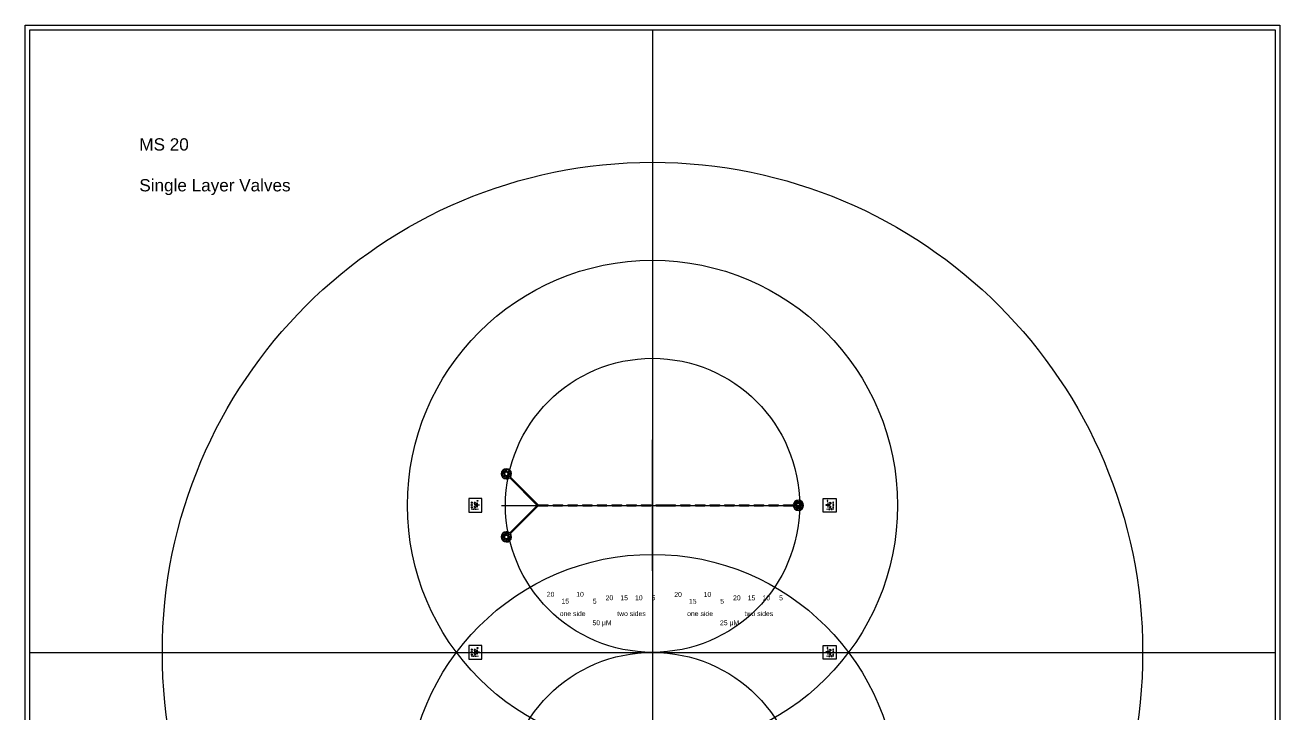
# Model space of a CAD drawing. Header units: millimetres. Extents: x 1000 to 444771, y -11148 to 590229.
# Drawn here: x 151000 to 279000, y 58720 to 129000 of the extents above; entities that cross this region are included whole.
import ezdxf

# ---------------------------------------------------------------- set-up
doc = ezdxf.new("R2010")
doc.units = ezdxf.units.MM
doc.layers.add('CLEAR', color=140, linetype='Continuous')
doc.layers.add('MASK', color=20, linetype='Continuous')
doc.styles.get("Standard").update_dxf_attribs({"font": 'arial.ttf'})

msp = doc.modelspace()

# ---------------------------------------------------------------- linework, layer by layer
for p, q in [((215000, 128500), (215000, 1500)), ((215000, 73326), (215000, 86674)), ((199596, 80000), (230404, 80000)), ((215000, 70000), (215000, 60000)), ((151500, 65000), (278500, 65000)), ((197596, 65000), (232404, 65000))]:
    msp.add_line(p, q)
for centre, radius in [((215000, 65000), 50000), ((215000, 80000), 25000), ((215000, 80000), 15000), ((215000, 50000), 25000), ((215000, 50000), 15000)]:
    msp.add_circle(centre, radius)
at = {"layer": 'CLEAR'}
for p, q in [((151000, 129000), (279000, 129000)), ((151000, 1000), (151000, 129000)), ((279000, 129000), (279000, 1000)), ((203239, 80000), (200430, 82809)), ((203331, 80050), (200501, 82880)), ((196251, 80710), (196251, 79290)), ((197596, 80710), (196251, 80710)), ((197596, 79290), (197596, 80710)), ((232404, 80710), (233749, 80710)), ((232404, 79290), (232404, 80710)), ((233749, 80710), (233749, 79290)), ((203239, 80000), (200430, 77191)), ((203331, 79950), (200501, 77120)), ((203331, 80050), (204331, 80050)), ((203331, 79950), (204331, 79950)), ((204356, 80025), (204331, 80050)), ((204356, 79975), (204331, 79950)), ((204356, 80025), (204356, 79975)), ((204856, 80025), (204881, 80050)), ((204856, 80025), (204856, 79975)), ((204856, 79975), (204881, 79950)), ((204881, 80050), (205831, 80050)), ((204881, 79950), (205831, 79950)), ((205856, 80025), (205831, 80050)), ((205856, 79975), (205831, 79950)), ((205856, 80025), (205856, 79975)), ((206356, 80025), (206381, 80050)), ((206356, 80025), (206356, 79975)), ((206356, 79975), (206381, 79950)), ((206381, 80050), (207331, 80050)), ((206381, 79950), (207331, 79950)), ((207356, 80025), (207331, 80050)), ((207356, 79975), (207331, 79950)), ((207356, 80025), (207356, 79975)), ((207856, 80025), (207881, 80050)), ((207856, 80025), (207856, 79975)), ((207856, 79975), (207881, 79950)), ((207881, 80050), (208831, 80050)), ((207881, 79950), (208831, 79950)), ((208856, 80025), (208831, 80050)), ((208856, 79975), (208831, 79950)), ((208856, 80025), (208856, 79975)), ((209356, 80025), (209381, 80050)), ((209356, 80025), (209356, 79975)), ((209356, 79975), (209381, 79950)), ((209381, 80050), (210331, 80050)), ((209381, 79950), (210331, 79950)), ((210356, 80000), (210331, 80025)), ((210356, 79975), (210331, 79950)), ((210356, 80025), (210356, 79975)), ((210856, 80025), (210881, 80050)), ((210856, 80025), (210856, 79975)), ((210856, 79975), (210881, 79950)), ((210881, 80050), (211831, 80050)), ((210881, 79950), (211831, 79950)), ((211856, 80025), (211831, 80050)), ((211856, 79975), (211831, 79950)), ((211856, 80025), (211856, 79975)), ((212356, 80025), (212381, 80050)), ((212356, 80025), (212356, 79975)), ((212356, 79975), (212381, 79950)), ((212381, 80050), (213331, 80050)), ((212381, 79950), (213331, 79950)), ((213356, 80025), (213331, 80050)), ((213356, 79975), (213331, 79950)), ((213356, 80025), (213356, 79975)), ((213856, 80025), (213881, 80050)), ((213856, 80025), (213856, 79975)), ((213856, 79975), (213881, 79950)), ((213881, 80050), (214831, 80050)), ((213881, 79950), (214831, 79950)), ((214856, 80025), (214831, 80050)), ((214856, 79975), (214831, 79950)), ((214856, 80025), (214856, 79975)), ((215356, 80025), (215381, 80050)), ((215356, 80025), (215356, 79975)), ((215356, 79975), (215381, 79950)), ((215381, 80050), (217331, 80050)), ((215381, 79950), (217331, 79950)), ((217356, 80025), (217331, 80050)), ((217356, 79975), (217331, 79950)), ((217356, 80025), (217356, 79975)), ((217856, 80025), (217881, 80050)), ((217856, 80025), (217856, 79975)), ((217856, 79975), (217881, 79950)), ((217881, 80050), (218831, 80050)), ((217881, 79950), (218831, 79950)), ((218856, 80025), (218831, 80050)), ((218856, 79975), (218831, 79950)), ((218856, 80025), (218856, 79975)), ((219356, 80025), (219381, 80050)), ((219356, 80025), (219356, 79975)), ((219356, 79975), (219381, 79950)), ((219381, 80050), (220331, 80050)), ((219381, 79950), (220331, 79950)), ((220356, 80025), (220331, 80050)), ((220356, 79975), (220331, 79950)), ((220356, 80025), (220356, 79975)), ((220856, 80025), (220881, 80050)), ((220856, 80025), (220856, 79975)), ((220856, 79975), (220881, 79950)), ((220881, 80050), (221831, 80050)), ((220881, 79950), (221831, 79950)), ((221856, 80025), (221831, 80050)), ((221856, 79975), (221831, 79950)), ((221856, 80025), (221856, 79975)), ((222356, 80025), (222381, 80050)), ((222356, 80025), (222356, 79975)), ((222356, 79975), (222381, 79950)), ((222381, 80050), (223331, 80050)), ((222381, 79950), (223331, 79950)), ((223356, 80025), (223331, 80050)), ((223356, 79975), (223331, 79950)), ((223356, 80025), (223356, 79975)), ((223856, 80025), (223881, 80050)), ((223856, 80025), (223856, 79975)), ((223856, 79975), (223881, 79950)), ((223881, 80050), (224831, 80050)), ((223881, 79950), (224831, 79950)), ((224856, 80025), (224831, 80050)), ((224856, 79975), (224831, 79950)), ((224856, 80025), (224856, 79975)), ((225356, 80025), (225381, 80050)), ((225356, 80025), (225356, 79975)), ((225356, 79975), (225381, 79950)), ((225381, 80050), (226331, 80050)), ((225381, 79950), (226331, 79950)), ((226356, 80025), (226331, 80050)), ((226356, 79975), (226331, 79950)), ((226356, 80025), (226356, 79975)), ((226856, 80025), (226881, 80050)), ((226856, 80025), (226856, 79975)), ((226856, 79975), (226881, 79950)), ((226881, 80050), (227831, 80050)), ((226881, 79950), (227831, 79950)), ((227856, 80025), (227831, 80050)), ((227856, 79975), (227831, 79950)), ((227856, 80025), (227856, 79975)), ((228356, 80025), (228368, 80038)), ((228356, 80025), (228356, 79975)), ((228356, 79975), (228368, 79963)), ((228368, 80038), (229356, 80038)), ((228368, 79963), (229356, 79963)), ((196251, 79290), (197596, 79290)), ((233749, 79290), (232404, 79290)), ((196251, 65710), (196251, 64290)), ((197596, 65710), (196251, 65710)), ((197596, 64290), (197596, 65710)), ((232404, 65710), (233749, 65710)), ((232404, 64290), (232404, 65710)), ((233749, 65710), (233749, 64290)), ((196251, 64290), (197596, 64290)), ((233749, 64290), (232404, 64290))]:
    msp.add_line(p, q, dxfattribs=at)
for centre, start, end in [((200096, 83214), 320.46502, 309.53498), ((229879, 80000), 184.09604, 175.90396), ((200096, 76786), 50.46502, 39.53498)]:
    msp.add_arc(centre, 525, start, end, dxfattribs=at)
at = {"layer": 'MASK'}
for p, q in [((151500, 128500), (278500, 128500)), ((151500, 1500), (151500, 128500)), ((278500, 128500), (278500, 1500)), ((199975, 83264), (199659, 83264)), ((199975, 83264), (199752, 83488)), ((200046, 83335), (199822, 83558)), ((200046, 83335), (200046, 83651)), ((200146, 83335), (200146, 83651)), ((200146, 83335), (200369, 83558)), ((200216, 83264), (200440, 83488)), ((200216, 83264), (200532, 83264)), ((199975, 83164), (199659, 83164)), ((199975, 83164), (199752, 82941)), ((200046, 83094), (199822, 82870)), ((200046, 83094), (200046, 82778)), ((200146, 83094), (200369, 82870)), ((200146, 83094), (200146, 82778)), ((200216, 83164), (200440, 82941)), ((200216, 83164), (200532, 83164)), ((196501, 80029), (196501, 80041)), ((196501, 80041), (196601, 80041)), ((196601, 80029), (196501, 80029)), ((196526, 80329), (196526, 80341)), ((196526, 80341), (196601, 80341)), ((196601, 80329), (196526, 80329)), ((196526, 80179), (196526, 80191)), ((196526, 80191), (196601, 80191)), ((196601, 80179), (196526, 80179)), ((196526, 79879), (196526, 79891)), ((196526, 79891), (196601, 79891)), ((196601, 79879), (196526, 79879)), ((196526, 79729), (196526, 79741)), ((196526, 79741), (196601, 79741)), ((196601, 79729), (196526, 79729)), ((196551, 80299), (196551, 80311)), ((196551, 80311), (196601, 80311)), ((196601, 80299), (196551, 80299)), ((196551, 80269), (196551, 80281)), ((196551, 80281), (196601, 80281)), ((196601, 80269), (196551, 80269)), ((196551, 80239), (196551, 80251)), ((196551, 80251), (196601, 80251)), ((196601, 80239), (196551, 80239)), ((196551, 80209), (196551, 80221)), ((196551, 80221), (196601, 80221)), ((196601, 80209), (196551, 80209)), ((196551, 80149), (196551, 80161)), ((196551, 80161), (196601, 80161)), ((196601, 80149), (196551, 80149)), ((196551, 80119), (196551, 80131)), ((196551, 80131), (196601, 80131)), ((196601, 80119), (196551, 80119)), ((196551, 80089), (196551, 80101)), ((196551, 80101), (196601, 80101)), ((196601, 80089), (196551, 80089)), ((196551, 80059), (196551, 80071)), ((196551, 80071), (196601, 80071)), ((196601, 80059), (196551, 80059)), ((196551, 79999), (196551, 80011)), ((196551, 80011), (196601, 80011)), ((196601, 79999), (196551, 79999)), ((196551, 79969), (196551, 79981)), ((196551, 79981), (196601, 79981)), ((196601, 79969), (196551, 79969)), ((196551, 79939), (196551, 79951)), ((196551, 79951), (196601, 79951)), ((196601, 79939), (196551, 79939)), ((196551, 79909), (196551, 79921)), ((196551, 79921), (196601, 79921)), ((196601, 79909), (196551, 79909)), ((196551, 79849), (196551, 79861)), ((196551, 79861), (196601, 79861)), ((196601, 79849), (196551, 79849)), ((196551, 79819), (196551, 79831)), ((196551, 79831), (196601, 79831)), ((196601, 79819), (196551, 79819)), ((196551, 79789), (196551, 79801)), ((196551, 79801), (196601, 79801)), ((196601, 79789), (196551, 79789)), ((196551, 79759), (196551, 79771)), ((196551, 79771), (196601, 79771)), ((196601, 79759), (196551, 79759)), ((196566, 79565), (196566, 79640)), ((196566, 79640), (196578, 79640)), ((196578, 79565), (196566, 79565)), ((196578, 79640), (196578, 79565)), ((196596, 79565), (196596, 79615)), ((196596, 79615), (196608, 79615)), ((196608, 79565), (196596, 79565)), ((196601, 80341), (196601, 80329)), ((196601, 80311), (196601, 80299)), ((196601, 80281), (196601, 80269)), ((196601, 80251), (196601, 80239)), ((196601, 80221), (196601, 80209)), ((196601, 80191), (196601, 80179)), ((196601, 80161), (196601, 80149)), ((196601, 80131), (196601, 80119)), ((196601, 80101), (196601, 80089)), ((196601, 80071), (196601, 80059)), ((196601, 80041), (196601, 80029)), ((196601, 80011), (196601, 79999)), ((196601, 79981), (196601, 79969)), ((196601, 79951), (196601, 79939)), ((196601, 79921), (196601, 79909)), ((196601, 79891), (196601, 79879)), ((196601, 79861), (196601, 79849)), ((196601, 79831), (196601, 79819)), ((196601, 79801), (196601, 79789)), ((196601, 79771), (196601, 79759)), ((196601, 79741), (196601, 79729)), ((196608, 79615), (196608, 79565)), ((196626, 79565), (196626, 79615)), ((196626, 79615), (196638, 79615)), ((196638, 79565), (196626, 79565)), ((196638, 79615), (196638, 79565)), ((196656, 79565), (196656, 79615)), ((196656, 79615), (196668, 79615)), ((196668, 79565), (196656, 79565)), ((196668, 79615), (196668, 79565)), ((196686, 79565), (196686, 79615)), ((196686, 79615), (196698, 79615)), ((196698, 79565), (196686, 79565)), ((196698, 79615), (196698, 79565)), ((196716, 79565), (196716, 79640)), ((196716, 79640), (196728, 79640)), ((196728, 79565), (196716, 79565)), ((196728, 79640), (196728, 79565)), ((196746, 79565), (196746, 79615)), ((196746, 79615), (196758, 79615)), ((196758, 79565), (196746, 79565)), ((196758, 79615), (196758, 79565)), ((196776, 79565), (196776, 79615)), ((196776, 79615), (196788, 79615)), ((196788, 79565), (196776, 79565)), ((196788, 79615), (196788, 79565)), ((196806, 79565), (196806, 79615)), ((196806, 79615), (196818, 79615)), ((196818, 79565), (196806, 79565)), ((196818, 79615), (196818, 79565)), ((196850, 80301), (196824, 80301)), ((196824, 80301), (196824, 80145)), ((196824, 80145), (196850, 80145)), ((196827, 79922), (196847, 79922)), ((196827, 79772), (196827, 79922)), ((196847, 79772), (196827, 79772)), ((196836, 79565), (196836, 79615)), ((196836, 79615), (196848, 79615)), ((196848, 79565), (196836, 79565)), ((196847, 79861), (196918, 79932)), ((196847, 79922), (196847, 79861)), ((196847, 79833), (196847, 79772)), ((196847, 79833), (196918, 79762)), ((196848, 79615), (196848, 79565)), ((196850, 80245), (196918, 80312)), ((196850, 80245), (196850, 80301)), ((196850, 80145), (196850, 80202)), ((196850, 80202), (196918, 80134)), ((196862, 79847), (196932, 79918)), ((196862, 79847), (196932, 79776)), ((196866, 80223), (196937, 80294)), ((196866, 80223), (196937, 80152)), ((196866, 79565), (196866, 79665)), ((196866, 79665), (196878, 79665)), ((196878, 79565), (196866, 79565)), ((196869, 80057), (197069, 80057)), ((196869, 80013), (196869, 80057)), ((197069, 80013), (196869, 80013)), ((196878, 79665), (196878, 79565)), ((196896, 79565), (196896, 79615)), ((196896, 79615), (196908, 79615)), ((196908, 79565), (196896, 79565)), ((196908, 79615), (196908, 79565)), ((196918, 80312), (196937, 80294)), ((196918, 80134), (196937, 80152)), ((196918, 79932), (196932, 79918)), ((196918, 79762), (196932, 79776)), ((196926, 79565), (196926, 79615)), ((196926, 79615), (196938, 79615)), ((196938, 79565), (196926, 79565)), ((196938, 79615), (196938, 79565)), ((196956, 79565), (196956, 79615)), ((196956, 79615), (196968, 79615)), ((196968, 79565), (196956, 79565)), ((196968, 79615), (196968, 79565)), ((196986, 79565), (196986, 79615)), ((196986, 79615), (196998, 79615)), ((196998, 79565), (196986, 79565)), ((196998, 79615), (196998, 79565)), ((197016, 79565), (197016, 79640)), ((197016, 79640), (197028, 79640)), ((197028, 79565), (197016, 79565)), ((197028, 79640), (197028, 79565)), ((197046, 79565), (197046, 79615)), ((197046, 79615), (197058, 79615)), ((197058, 79565), (197046, 79565)), ((197058, 79615), (197058, 79565)), ((197069, 80057), (197069, 80257)), ((197069, 80257), (197113, 80257)), ((197069, 79813), (197069, 80013)), ((197113, 79813), (197069, 79813)), ((197076, 79565), (197076, 79615)), ((197076, 79615), (197088, 79615)), ((197088, 79565), (197076, 79565)), ((197088, 79615), (197088, 79565)), ((197106, 79565), (197106, 79615)), ((197106, 79615), (197118, 79615)), ((197118, 79565), (197106, 79565)), ((197113, 80257), (197113, 80057)), ((197113, 80057), (197313, 80057)), ((197313, 80013), (197113, 80013)), ((197113, 80013), (197113, 79813)), ((197118, 79615), (197118, 79565)), ((197128, 80410), (197128, 80510)), ((197128, 80510), (197140, 80510)), ((197140, 80410), (197128, 80410)), ((197136, 79565), (197136, 79615)), ((197136, 79615), (197148, 79615)), ((197148, 79565), (197136, 79565)), ((197140, 80510), (197140, 80410)), ((197148, 79615), (197148, 79565)), ((197165, 80410), (197165, 80510)), ((197165, 80510), (197177, 80510)), ((197177, 80410), (197165, 80410)), ((197166, 79565), (197166, 79640)), ((197166, 79640), (197178, 79640)), ((197178, 79565), (197166, 79565)), ((197177, 80510), (197177, 80410)), ((197178, 79640), (197178, 79565)), ((197313, 80057), (197313, 80013)), ((229759, 80050), (229443, 80050)), ((229759, 79950), (229443, 79950)), ((229759, 80050), (229535, 80273)), ((229759, 79950), (229535, 79727)), ((229829, 80120), (229606, 80344)), ((229829, 79880), (229606, 79656)), ((229829, 80120), (229829, 80436)), ((229829, 79880), (229829, 79564)), ((229929, 80120), (229929, 80436)), ((229929, 80120), (230153, 80344)), ((229929, 79880), (230153, 79656)), ((229929, 79880), (229929, 79564)), ((230000, 80050), (230223, 80273)), ((230000, 80050), (230316, 80050)), ((230000, 79950), (230223, 79727)), ((230000, 79950), (230316, 79950)), ((232887, 80057), (232687, 80057)), ((232687, 80057), (232687, 80013)), ((232687, 80013), (232887, 80013)), ((232834, 79640), (232822, 79640)), ((232822, 79640), (232822, 79565)), ((232822, 79565), (232834, 79565)), ((232835, 80510), (232823, 80510)), ((232823, 80510), (232823, 80410)), ((232823, 80410), (232835, 80410)), ((232834, 79565), (232834, 79640)), ((232835, 80410), (232835, 80510)), ((232864, 79615), (232852, 79615)), ((232852, 79615), (232852, 79565)), ((232852, 79565), (232864, 79565)), ((232872, 80510), (232860, 80510)), ((232860, 80510), (232860, 80410)), ((232860, 80410), (232872, 80410)), ((232864, 79565), (232864, 79615)), ((232872, 80410), (232872, 80510)), ((232894, 79615), (232882, 79615)), ((232882, 79615), (232882, 79565)), ((232882, 79565), (232894, 79565)), ((232931, 80257), (232887, 80257)), ((232887, 80257), (232887, 80057)), ((232887, 80013), (232887, 79813)), ((232887, 79813), (232931, 79813)), ((232894, 79565), (232894, 79615)), ((232924, 79615), (232912, 79615)), ((232912, 79615), (232912, 79565)), ((232912, 79565), (232924, 79565)), ((232924, 79565), (232924, 79615)), ((232931, 80057), (232931, 80257)), ((233131, 80057), (232931, 80057)), ((232931, 79813), (232931, 80013)), ((232931, 80013), (233131, 80013)), ((232954, 79615), (232942, 79615)), ((232942, 79615), (232942, 79565)), ((232942, 79565), (232954, 79565)), ((232954, 79565), (232954, 79615)), ((232984, 79640), (232972, 79640)), ((232972, 79640), (232972, 79565)), ((232972, 79565), (232984, 79565)), ((232984, 79565), (232984, 79640)), ((233014, 79615), (233002, 79615)), ((233002, 79615), (233002, 79565)), ((233002, 79565), (233014, 79565)), ((233014, 79565), (233014, 79615)), ((233044, 79615), (233032, 79615)), ((233032, 79615), (233032, 79565)), ((233032, 79565), (233044, 79565)), ((233044, 79565), (233044, 79615)), ((233074, 79615), (233062, 79615)), ((233062, 79615), (233062, 79565)), ((233062, 79565), (233074, 79565)), ((233082, 80312), (233063, 80294)), ((233134, 80223), (233063, 80294)), ((233134, 80223), (233063, 80152)), ((233082, 80134), (233063, 80152)), ((233082, 79932), (233067, 79918)), ((233138, 79847), (233067, 79918)), ((233138, 79847), (233067, 79776)), ((233082, 79762), (233067, 79776)), ((233074, 79565), (233074, 79615)), ((233149, 80245), (233082, 80312)), ((233149, 80202), (233082, 80134)), ((233152, 79861), (233082, 79932)), ((233152, 79833), (233082, 79762)), ((233104, 79615), (233092, 79615)), ((233092, 79615), (233092, 79565)), ((233092, 79565), (233104, 79565)), ((233104, 79565), (233104, 79615)), ((233134, 79665), (233122, 79665)), ((233122, 79665), (233122, 79565)), ((233122, 79565), (233134, 79565)), ((233131, 80013), (233131, 80057)), ((233134, 79565), (233134, 79665)), ((233149, 80245), (233149, 80301)), ((233149, 80301), (233175, 80301)), ((233149, 80145), (233149, 80202)), ((233175, 80145), (233149, 80145)), ((233172, 79922), (233152, 79922)), ((233152, 79922), (233152, 79861)), ((233152, 79833), (233152, 79772)), ((233152, 79772), (233172, 79772)), ((233164, 79615), (233152, 79615)), ((233152, 79615), (233152, 79565)), ((233152, 79565), (233164, 79565)), ((233164, 79565), (233164, 79615)), ((233172, 79772), (233172, 79922)), ((233175, 80301), (233175, 80145)), ((233194, 79615), (233182, 79615)), ((233182, 79615), (233182, 79565)), ((233182, 79565), (233194, 79565)), ((233194, 79565), (233194, 79615)), ((233224, 79615), (233212, 79615)), ((233212, 79615), (233212, 79565)), ((233212, 79565), (233224, 79565)), ((233224, 79565), (233224, 79615)), ((233254, 79615), (233242, 79615)), ((233242, 79615), (233242, 79565)), ((233242, 79565), (233254, 79565)), ((233254, 79565), (233254, 79615)), ((233284, 79640), (233272, 79640)), ((233272, 79640), (233272, 79565)), ((233272, 79565), (233284, 79565)), ((233284, 79565), (233284, 79640)), ((233314, 79615), (233302, 79615)), ((233302, 79615), (233302, 79565)), ((233302, 79565), (233314, 79565)), ((233314, 79565), (233314, 79615)), ((233344, 79615), (233332, 79615)), ((233332, 79615), (233332, 79565)), ((233332, 79565), (233344, 79565)), ((233344, 79565), (233344, 79615)), ((233374, 79615), (233362, 79615)), ((233362, 79615), (233362, 79565)), ((233362, 79565), (233374, 79565)), ((233374, 79565), (233374, 79615)), ((233404, 79615), (233392, 79615)), ((233392, 79615), (233392, 79565)), ((233392, 79565), (233404, 79565)), ((233474, 80341), (233399, 80341)), ((233399, 80341), (233399, 80329)), ((233399, 80329), (233474, 80329)), ((233449, 80311), (233399, 80311)), ((233399, 80311), (233399, 80299)), ((233399, 80299), (233449, 80299)), ((233449, 80281), (233399, 80281)), ((233399, 80281), (233399, 80269)), ((233399, 80269), (233449, 80269)), ((233449, 80251), (233399, 80251)), ((233399, 80251), (233399, 80239)), ((233399, 80239), (233449, 80239)), ((233449, 80221), (233399, 80221)), ((233399, 80221), (233399, 80209)), ((233399, 80209), (233449, 80209)), ((233474, 80191), (233399, 80191)), ((233399, 80191), (233399, 80179)), ((233399, 80179), (233474, 80179)), ((233449, 80161), (233399, 80161)), ((233399, 80161), (233399, 80149)), ((233399, 80149), (233449, 80149)), ((233449, 80131), (233399, 80131)), ((233399, 80131), (233399, 80119)), ((233399, 80119), (233449, 80119)), ((233449, 80101), (233399, 80101)), ((233399, 80101), (233399, 80089)), ((233399, 80089), (233449, 80089)), ((233449, 80071), (233399, 80071)), ((233399, 80071), (233399, 80059)), ((233399, 80059), (233449, 80059)), ((233499, 80041), (233399, 80041)), ((233399, 80041), (233399, 80029)), ((233399, 80029), (233499, 80029)), ((233449, 80011), (233399, 80011)), ((233399, 80011), (233399, 79999)), ((233399, 79999), (233449, 79999)), ((233449, 79981), (233399, 79981)), ((233399, 79981), (233399, 79969)), ((233399, 79969), (233449, 79969)), ((233449, 79951), (233399, 79951)), ((233399, 79951), (233399, 79939)), ((233399, 79939), (233449, 79939)), ((233449, 79921), (233399, 79921)), ((233399, 79921), (233399, 79909)), ((233399, 79909), (233449, 79909)), ((233474, 79891), (233399, 79891)), ((233399, 79891), (233399, 79879)), ((233399, 79879), (233474, 79879)), ((233449, 79861), (233399, 79861)), ((233399, 79861), (233399, 79849)), ((233399, 79849), (233449, 79849)), ((233449, 79831), (233399, 79831)), ((233399, 79831), (233399, 79819)), ((233399, 79819), (233449, 79819)), ((233449, 79801), (233399, 79801)), ((233399, 79801), (233399, 79789)), ((233399, 79789), (233449, 79789)), ((233449, 79771), (233399, 79771)), ((233399, 79771), (233399, 79759)), ((233399, 79759), (233449, 79759)), ((233474, 79741), (233399, 79741)), ((233399, 79741), (233399, 79729)), ((233399, 79729), (233474, 79729)), ((233404, 79565), (233404, 79615)), ((233434, 79640), (233422, 79640)), ((233422, 79640), (233422, 79565)), ((233422, 79565), (233434, 79565)), ((233434, 79565), (233434, 79640)), ((233449, 80299), (233449, 80311)), ((233449, 80269), (233449, 80281)), ((233449, 80239), (233449, 80251)), ((233449, 80209), (233449, 80221)), ((233449, 80149), (233449, 80161)), ((233449, 80119), (233449, 80131)), ((233449, 80089), (233449, 80101)), ((233449, 80059), (233449, 80071)), ((233449, 79999), (233449, 80011)), ((233449, 79969), (233449, 79981)), ((233449, 79939), (233449, 79951)), ((233449, 79909), (233449, 79921)), ((233449, 79849), (233449, 79861)), ((233449, 79819), (233449, 79831)), ((233449, 79789), (233449, 79801)), ((233449, 79759), (233449, 79771)), ((233474, 80329), (233474, 80341)), ((233474, 80179), (233474, 80191)), ((233474, 79879), (233474, 79891)), ((233474, 79729), (233474, 79741)), ((233499, 80029), (233499, 80041)), ((199975, 76836), (199659, 76836)), ((199975, 76836), (199752, 77059)), ((200046, 76906), (199822, 77130)), ((200046, 76906), (200046, 77222)), ((200146, 76906), (200146, 77222)), ((200146, 76906), (200369, 77130)), ((200216, 76836), (200440, 77059)), ((200216, 76836), (200532, 76836)), ((199975, 76736), (199659, 76736)), ((199975, 76736), (199752, 76512)), ((200046, 76665), (199822, 76442)), ((200046, 76665), (200046, 76349)), ((200146, 76665), (200369, 76442)), ((200146, 76665), (200146, 76349)), ((200216, 76736), (200440, 76512)), ((200216, 76736), (200532, 76736)), ((196526, 65329), (196526, 65341)), ((196526, 65341), (196601, 65341)), ((196601, 65329), (196526, 65329)), ((196551, 65299), (196551, 65311)), ((196551, 65311), (196601, 65311)), ((196601, 65299), (196551, 65299)), ((196551, 65269), (196551, 65281)), ((196551, 65281), (196601, 65281)), ((196601, 65341), (196601, 65329)), ((196601, 65311), (196601, 65299)), ((196601, 65281), (196601, 65269)), ((196850, 65301), (196824, 65301)), ((196824, 65301), (196824, 65145)), ((196850, 65245), (196918, 65312)), ((196850, 65245), (196850, 65301)), ((196866, 65223), (196937, 65294)), ((196918, 65312), (196937, 65294)), ((197128, 65410), (197128, 65510)), ((197128, 65510), (197140, 65510)), ((197140, 65410), (197128, 65410)), ((197140, 65510), (197140, 65410)), ((197165, 65410), (197165, 65510)), ((197165, 65510), (197177, 65510)), ((197177, 65410), (197165, 65410)), ((197177, 65510), (197177, 65410)), ((232835, 65510), (232823, 65510)), ((232823, 65510), (232823, 65410)), ((232823, 65410), (232835, 65410)), ((232835, 65410), (232835, 65510)), ((232872, 65510), (232860, 65510)), ((232860, 65510), (232860, 65410)), ((232860, 65410), (232872, 65410)), ((232872, 65410), (232872, 65510)), ((233082, 65312), (233063, 65294)), ((233134, 65223), (233063, 65294)), ((233149, 65245), (233082, 65312)), ((233149, 65245), (233149, 65301)), ((233149, 65301), (233175, 65301)), ((233175, 65301), (233175, 65145)), ((233474, 65341), (233399, 65341)), ((233399, 65341), (233399, 65329)), ((233399, 65329), (233474, 65329)), ((233449, 65311), (233399, 65311)), ((233399, 65311), (233399, 65299)), ((233399, 65299), (233449, 65299)), ((233449, 65281), (233399, 65281)), ((233399, 65281), (233399, 65269)), ((233449, 65299), (233449, 65311)), ((233449, 65269), (233449, 65281)), ((233474, 65329), (233474, 65341)), ((196501, 65029), (196501, 65041)), ((196501, 65041), (196601, 65041)), ((196601, 65029), (196501, 65029)), ((196526, 65179), (196526, 65191)), ((196526, 65191), (196601, 65191)), ((196601, 65179), (196526, 65179)), ((196526, 64879), (196526, 64891)), ((196526, 64891), (196601, 64891)), ((196601, 64879), (196526, 64879)), ((196526, 64729), (196526, 64741)), ((196526, 64741), (196601, 64741)), ((196601, 64729), (196526, 64729)), ((196601, 65269), (196551, 65269)), ((196551, 65239), (196551, 65251)), ((196551, 65251), (196601, 65251)), ((196601, 65239), (196551, 65239)), ((196551, 65209), (196551, 65221)), ((196551, 65221), (196601, 65221)), ((196601, 65209), (196551, 65209)), ((196551, 65149), (196551, 65161)), ((196551, 65161), (196601, 65161)), ((196601, 65149), (196551, 65149)), ((196551, 65119), (196551, 65131)), ((196551, 65131), (196601, 65131)), ((196601, 65119), (196551, 65119)), ((196551, 65089), (196551, 65101)), ((196551, 65101), (196601, 65101)), ((196601, 65089), (196551, 65089)), ((196551, 65059), (196551, 65071)), ((196551, 65071), (196601, 65071)), ((196601, 65059), (196551, 65059)), ((196551, 64999), (196551, 65011)), ((196551, 65011), (196601, 65011)), ((196601, 64999), (196551, 64999)), ((196551, 64969), (196551, 64981)), ((196551, 64981), (196601, 64981)), ((196601, 64969), (196551, 64969)), ((196551, 64939), (196551, 64951)), ((196551, 64951), (196601, 64951)), ((196601, 64939), (196551, 64939)), ((196551, 64909), (196551, 64921)), ((196551, 64921), (196601, 64921)), ((196601, 64909), (196551, 64909)), ((196551, 64849), (196551, 64861)), ((196551, 64861), (196601, 64861)), ((196601, 64849), (196551, 64849)), ((196551, 64819), (196551, 64831)), ((196551, 64831), (196601, 64831)), ((196601, 64819), (196551, 64819)), ((196551, 64789), (196551, 64801)), ((196551, 64801), (196601, 64801)), ((196601, 64789), (196551, 64789)), ((196551, 64759), (196551, 64771)), ((196551, 64771), (196601, 64771)), ((196601, 64759), (196551, 64759)), ((196566, 64565), (196566, 64640)), ((196566, 64640), (196578, 64640)), ((196578, 64565), (196566, 64565)), ((196578, 64640), (196578, 64565)), ((196596, 64565), (196596, 64615)), ((196596, 64615), (196608, 64615)), ((196608, 64565), (196596, 64565)), ((196601, 65251), (196601, 65239)), ((196601, 65221), (196601, 65209)), ((196601, 65191), (196601, 65179)), ((196601, 65161), (196601, 65149)), ((196601, 65131), (196601, 65119)), ((196601, 65101), (196601, 65089)), ((196601, 65071), (196601, 65059)), ((196601, 65041), (196601, 65029)), ((196601, 65011), (196601, 64999)), ((196601, 64981), (196601, 64969)), ((196601, 64951), (196601, 64939)), ((196601, 64921), (196601, 64909)), ((196601, 64891), (196601, 64879)), ((196601, 64861), (196601, 64849)), ((196601, 64831), (196601, 64819)), ((196601, 64801), (196601, 64789)), ((196601, 64771), (196601, 64759)), ((196601, 64741), (196601, 64729)), ((196608, 64615), (196608, 64565)), ((196626, 64565), (196626, 64615)), ((196626, 64615), (196638, 64615)), ((196638, 64565), (196626, 64565)), ((196638, 64615), (196638, 64565)), ((196656, 64565), (196656, 64615)), ((196656, 64615), (196668, 64615)), ((196668, 64565), (196656, 64565)), ((196668, 64615), (196668, 64565)), ((196686, 64565), (196686, 64615)), ((196686, 64615), (196698, 64615)), ((196698, 64565), (196686, 64565)), ((196698, 64615), (196698, 64565)), ((196716, 64565), (196716, 64640)), ((196716, 64640), (196728, 64640)), ((196728, 64565), (196716, 64565)), ((196728, 64640), (196728, 64565)), ((196746, 64565), (196746, 64615)), ((196746, 64615), (196758, 64615)), ((196758, 64565), (196746, 64565)), ((196758, 64615), (196758, 64565)), ((196776, 64565), (196776, 64615)), ((196776, 64615), (196788, 64615)), ((196788, 64565), (196776, 64565)), ((196788, 64615), (196788, 64565)), ((196806, 64565), (196806, 64615)), ((196806, 64615), (196818, 64615)), ((196818, 64565), (196806, 64565)), ((196818, 64615), (196818, 64565)), ((196824, 65145), (196850, 65145)), ((196827, 64922), (196847, 64922)), ((196827, 64772), (196827, 64922)), ((196847, 64772), (196827, 64772)), ((196836, 64565), (196836, 64615)), ((196836, 64615), (196848, 64615)), ((196848, 64565), (196836, 64565)), ((196847, 64861), (196918, 64932)), ((196847, 64922), (196847, 64861)), ((196847, 64833), (196847, 64772)), ((196847, 64833), (196918, 64762)), ((196848, 64615), (196848, 64565)), ((196850, 65145), (196850, 65202)), ((196850, 65202), (196918, 65134)), ((196862, 64847), (196932, 64918)), ((196862, 64847), (196932, 64776)), ((196866, 65223), (196937, 65152)), ((196866, 64565), (196866, 64665)), ((196866, 64665), (196878, 64665)), ((196878, 64565), (196866, 64565)), ((196869, 65057), (197069, 65057)), ((196869, 65013), (196869, 65057)), ((197069, 65013), (196869, 65013)), ((196878, 64665), (196878, 64565)), ((196896, 64565), (196896, 64615)), ((196896, 64615), (196908, 64615)), ((196908, 64565), (196896, 64565)), ((196908, 64615), (196908, 64565)), ((196918, 65134), (196937, 65152)), ((196918, 64932), (196932, 64918)), ((196918, 64762), (196932, 64776)), ((196926, 64565), (196926, 64615)), ((196926, 64615), (196938, 64615)), ((196938, 64565), (196926, 64565)), ((196938, 64615), (196938, 64565)), ((196956, 64565), (196956, 64615)), ((196956, 64615), (196968, 64615)), ((196968, 64565), (196956, 64565)), ((196968, 64615), (196968, 64565)), ((196986, 64565), (196986, 64615)), ((196986, 64615), (196998, 64615)), ((196998, 64565), (196986, 64565)), ((196998, 64615), (196998, 64565)), ((197016, 64565), (197016, 64640)), ((197016, 64640), (197028, 64640)), ((197028, 64565), (197016, 64565)), ((197028, 64640), (197028, 64565)), ((197046, 64565), (197046, 64615)), ((197046, 64615), (197058, 64615)), ((197058, 64565), (197046, 64565)), ((197058, 64615), (197058, 64565)), ((197069, 65057), (197069, 65257)), ((197069, 65257), (197113, 65257)), ((197069, 64813), (197069, 65013)), ((197113, 64813), (197069, 64813)), ((197076, 64565), (197076, 64615)), ((197076, 64615), (197088, 64615)), ((197088, 64565), (197076, 64565)), ((197088, 64615), (197088, 64565)), ((197106, 64565), (197106, 64615)), ((197106, 64615), (197118, 64615)), ((197118, 64565), (197106, 64565)), ((197113, 65257), (197113, 65057)), ((197113, 65057), (197313, 65057)), ((197313, 65013), (197113, 65013)), ((197113, 65013), (197113, 64813)), ((197118, 64615), (197118, 64565)), ((197136, 64565), (197136, 64615)), ((197136, 64615), (197148, 64615)), ((197148, 64565), (197136, 64565)), ((197148, 64615), (197148, 64565)), ((197166, 64565), (197166, 64640)), ((197166, 64640), (197178, 64640)), ((197178, 64565), (197166, 64565)), ((197178, 64640), (197178, 64565)), ((197313, 65057), (197313, 65013)), ((232887, 65057), (232687, 65057)), ((232687, 65057), (232687, 65013)), ((232687, 65013), (232887, 65013)), ((232834, 64640), (232822, 64640)), ((232822, 64640), (232822, 64565)), ((232822, 64565), (232834, 64565)), ((232834, 64565), (232834, 64640)), ((232864, 64615), (232852, 64615)), ((232852, 64615), (232852, 64565)), ((232852, 64565), (232864, 64565)), ((232864, 64565), (232864, 64615)), ((232894, 64615), (232882, 64615)), ((232882, 64615), (232882, 64565)), ((232882, 64565), (232894, 64565)), ((232931, 65257), (232887, 65257)), ((232887, 65257), (232887, 65057)), ((232887, 65013), (232887, 64813)), ((232887, 64813), (232931, 64813)), ((232894, 64565), (232894, 64615)), ((232924, 64615), (232912, 64615)), ((232912, 64615), (232912, 64565)), ((232912, 64565), (232924, 64565)), ((232924, 64565), (232924, 64615)), ((232931, 65057), (232931, 65257)), ((233131, 65057), (232931, 65057)), ((232931, 64813), (232931, 65013)), ((232931, 65013), (233131, 65013)), ((232954, 64615), (232942, 64615)), ((232942, 64615), (232942, 64565)), ((232942, 64565), (232954, 64565)), ((232954, 64565), (232954, 64615)), ((232984, 64640), (232972, 64640)), ((232972, 64640), (232972, 64565)), ((232972, 64565), (232984, 64565)), ((232984, 64565), (232984, 64640)), ((233014, 64615), (233002, 64615)), ((233002, 64615), (233002, 64565)), ((233002, 64565), (233014, 64565)), ((233014, 64565), (233014, 64615)), ((233044, 64615), (233032, 64615)), ((233032, 64615), (233032, 64565)), ((233032, 64565), (233044, 64565)), ((233044, 64565), (233044, 64615)), ((233074, 64615), (233062, 64615)), ((233062, 64615), (233062, 64565)), ((233062, 64565), (233074, 64565)), ((233134, 65223), (233063, 65152)), ((233082, 65134), (233063, 65152)), ((233082, 64932), (233067, 64918)), ((233138, 64847), (233067, 64918)), ((233138, 64847), (233067, 64776)), ((233082, 64762), (233067, 64776)), ((233074, 64565), (233074, 64615)), ((233149, 65202), (233082, 65134)), ((233152, 64861), (233082, 64932)), ((233152, 64833), (233082, 64762)), ((233104, 64615), (233092, 64615)), ((233092, 64615), (233092, 64565)), ((233092, 64565), (233104, 64565)), ((233104, 64565), (233104, 64615)), ((233134, 64665), (233122, 64665)), ((233122, 64665), (233122, 64565)), ((233122, 64565), (233134, 64565)), ((233131, 65013), (233131, 65057)), ((233134, 64565), (233134, 64665)), ((233149, 65145), (233149, 65202)), ((233175, 65145), (233149, 65145)), ((233172, 64922), (233152, 64922)), ((233152, 64922), (233152, 64861)), ((233152, 64833), (233152, 64772)), ((233152, 64772), (233172, 64772)), ((233164, 64615), (233152, 64615)), ((233152, 64615), (233152, 64565)), ((233152, 64565), (233164, 64565)), ((233164, 64565), (233164, 64615)), ((233172, 64772), (233172, 64922)), ((233194, 64615), (233182, 64615)), ((233182, 64615), (233182, 64565)), ((233182, 64565), (233194, 64565)), ((233194, 64565), (233194, 64615)), ((233224, 64615), (233212, 64615)), ((233212, 64615), (233212, 64565)), ((233212, 64565), (233224, 64565)), ((233224, 64565), (233224, 64615)), ((233254, 64615), (233242, 64615)), ((233242, 64615), (233242, 64565)), ((233242, 64565), (233254, 64565)), ((233254, 64565), (233254, 64615)), ((233284, 64640), (233272, 64640)), ((233272, 64640), (233272, 64565)), ((233272, 64565), (233284, 64565)), ((233284, 64565), (233284, 64640)), ((233314, 64615), (233302, 64615)), ((233302, 64615), (233302, 64565)), ((233302, 64565), (233314, 64565)), ((233314, 64565), (233314, 64615)), ((233344, 64615), (233332, 64615)), ((233332, 64615), (233332, 64565)), ((233332, 64565), (233344, 64565)), ((233344, 64565), (233344, 64615)), ((233374, 64615), (233362, 64615)), ((233362, 64615), (233362, 64565)), ((233362, 64565), (233374, 64565)), ((233374, 64565), (233374, 64615)), ((233404, 64615), (233392, 64615)), ((233392, 64615), (233392, 64565)), ((233392, 64565), (233404, 64565)), ((233399, 65269), (233449, 65269)), ((233449, 65251), (233399, 65251)), ((233399, 65251), (233399, 65239)), ((233399, 65239), (233449, 65239)), ((233449, 65221), (233399, 65221)), ((233399, 65221), (233399, 65209)), ((233399, 65209), (233449, 65209)), ((233474, 65191), (233399, 65191)), ((233399, 65191), (233399, 65179)), ((233399, 65179), (233474, 65179)), ((233449, 65161), (233399, 65161)), ((233399, 65161), (233399, 65149)), ((233399, 65149), (233449, 65149)), ((233449, 65131), (233399, 65131)), ((233399, 65131), (233399, 65119)), ((233399, 65119), (233449, 65119)), ((233449, 65101), (233399, 65101)), ((233399, 65101), (233399, 65089)), ((233399, 65089), (233449, 65089)), ((233449, 65071), (233399, 65071)), ((233399, 65071), (233399, 65059)), ((233399, 65059), (233449, 65059)), ((233499, 65041), (233399, 65041)), ((233399, 65041), (233399, 65029)), ((233399, 65029), (233499, 65029)), ((233449, 65011), (233399, 65011)), ((233399, 65011), (233399, 64999)), ((233399, 64999), (233449, 64999)), ((233449, 64981), (233399, 64981)), ((233399, 64981), (233399, 64969)), ((233399, 64969), (233449, 64969)), ((233449, 64951), (233399, 64951)), ((233399, 64951), (233399, 64939)), ((233399, 64939), (233449, 64939)), ((233449, 64921), (233399, 64921)), ((233399, 64921), (233399, 64909)), ((233399, 64909), (233449, 64909)), ((233474, 64891), (233399, 64891)), ((233399, 64891), (233399, 64879)), ((233399, 64879), (233474, 64879)), ((233449, 64861), (233399, 64861)), ((233399, 64861), (233399, 64849)), ((233399, 64849), (233449, 64849)), ((233449, 64831), (233399, 64831)), ((233399, 64831), (233399, 64819)), ((233399, 64819), (233449, 64819)), ((233449, 64801), (233399, 64801)), ((233399, 64801), (233399, 64789)), ((233399, 64789), (233449, 64789)), ((233449, 64771), (233399, 64771)), ((233399, 64771), (233399, 64759)), ((233399, 64759), (233449, 64759)), ((233474, 64741), (233399, 64741)), ((233399, 64741), (233399, 64729)), ((233399, 64729), (233474, 64729)), ((233404, 64565), (233404, 64615)), ((233434, 64640), (233422, 64640)), ((233422, 64640), (233422, 64565)), ((233422, 64565), (233434, 64565)), ((233434, 64565), (233434, 64640)), ((233449, 65239), (233449, 65251)), ((233449, 65209), (233449, 65221)), ((233449, 65149), (233449, 65161)), ((233449, 65119), (233449, 65131)), ((233449, 65089), (233449, 65101)), ((233449, 65059), (233449, 65071)), ((233449, 64999), (233449, 65011)), ((233449, 64969), (233449, 64981)), ((233449, 64939), (233449, 64951)), ((233449, 64909), (233449, 64921)), ((233449, 64849), (233449, 64861)), ((233449, 64819), (233449, 64831)), ((233449, 64789), (233449, 64801)), ((233449, 64759), (233449, 64771)), ((233474, 65179), (233474, 65191)), ((233474, 64879), (233474, 64891)), ((233474, 64729), (233474, 64741)), ((233499, 65029), (233499, 65041))]:
    msp.add_line(p, q, dxfattribs=at)
for centre, start, end in [((200096, 83214), 141.52417, 173.47583), ((200096, 83214), 96.52417, 128.47583), ((200096, 83214), 51.52417, 83.47583), ((200096, 83214), 6.52417, 38.47583), ((200096, 83214), 186.52417, 218.47583), ((200096, 83214), 231.52417, 263.47583), ((200096, 83214), 276.52417, 308.47583), ((200096, 83214), 321.52417, 353.47583), ((229879, 80000), 141.52417, 173.47583), ((229879, 80000), 186.52417, 218.47583), ((229879, 80000), 96.52417, 128.47583), ((229879, 80000), 231.52417, 263.47583), ((229879, 80000), 51.52417, 83.47583), ((229879, 80000), 276.52417, 308.47583), ((229879, 80000), 6.52417, 38.47583), ((229879, 80000), 321.52417, 353.47583), ((200096, 76786), 141.52417, 173.47583), ((200096, 76786), 96.52417, 128.47583), ((200096, 76786), 51.52417, 83.47583), ((200096, 76786), 6.52417, 38.47583), ((200096, 76786), 186.52417, 218.47583), ((200096, 76786), 231.52417, 263.47583), ((200096, 76786), 276.52417, 308.47583), ((200096, 76786), 321.52417, 353.47583)]:
    msp.add_arc(centre, 439, start, end, dxfattribs=at)

# ---------------------------------------------------------------- texts
at = {"layer": 'CLEAR'}
for s, width, heights, insert, char_height, attachment_point in [('MS 20\\P\\PSingle Layer Valves', 18981.93, [9373], (162651, 117451), 1250, 1), ('{\\H0.5x;20 }', 1203.63, [523], (204606, 70918), 1000, 5), ('{\\H0.5x;15 }', 1203.63, [523], (206106, 70218), 1000, 5), ('{\\H0.5x;10 }', 1203.63, [523], (207606, 70918), 1000, 5), ('{\\H0.5x;5 }', 1203.63, [523], (209106, 70218), 1000, 5), ('{\\H0.5x;20 }', 1203.63, [523], (210606, 70568), 1000, 5), ('{\\H0.5x;15 }', 1203.63, [523], (212106, 70568), 1000, 5), ('{\\H0.5x;10 }', 1203.63, [523], (213606, 70568), 1000, 5), ('{\\H0.5x;5 }', 1203.63, [523], (215106, 70568), 1000, 5), ('{\\H0.5x;20 }', 1203.63, [523], (217606, 70905), 1000, 5), ('{\\H0.5x;15 }', 1203.63, [523], (219106, 70205), 1000, 5), ('{\\H0.5x;10 }', 1203.63, [523], (220606, 70905), 1000, 5), ('{\\H0.5x;5 }', 1203.63, [523], (222106, 70205), 1000, 5), ('{\\H0.5x;20 }', 1203.63, [523], (223606, 70555), 1000, 5), ('{\\H0.5x;15 }', 1203.63, [523], (225106, 70555), 1000, 5), ('{\\H0.5x;10 }', 1203.63, [523], (226606, 70555), 1000, 5), ('{\\H0.5x;5 }', 1203.63, [523], (228106, 70555), 1000, 5), ('{\\H0.5x;one side }', 2808.52, [523], (206856, 68950), 1000, 5), ('{\\H0.5x;two sides }', 3455.49, [523], (212856, 68950), 1000, 5), ('{\\H0.5x;one side }', 2808.52, [523], (219856, 68950), 1000, 5), ('{\\H0.5x;two sides }', 3455.49, [523], (225856, 68950), 1000, 5), ('{\\H0.5x;50 \\fSymbol|b0|i0|c2|p18;m\\fArial|b0|i0|c0|p34;M }', 2406.81, [523], (209856, 67950), 1000, 5), ('{\\H0.5x;25 \\fSymbol|b0|i0|c2|p18;m\\fArial|b0|i0|c0|p34;M }', 2406.81, [523], (222856, 67950), 1000, 5)]:
    msp.add_mtext_dynamic_manual_height_columns(s, width=width, gutter_width=12.5, heights=heights, dxfattribs=dict(at, insert=insert, char_height=char_height, attachment_point=attachment_point))

doc.saveas('drawing.dxf')
